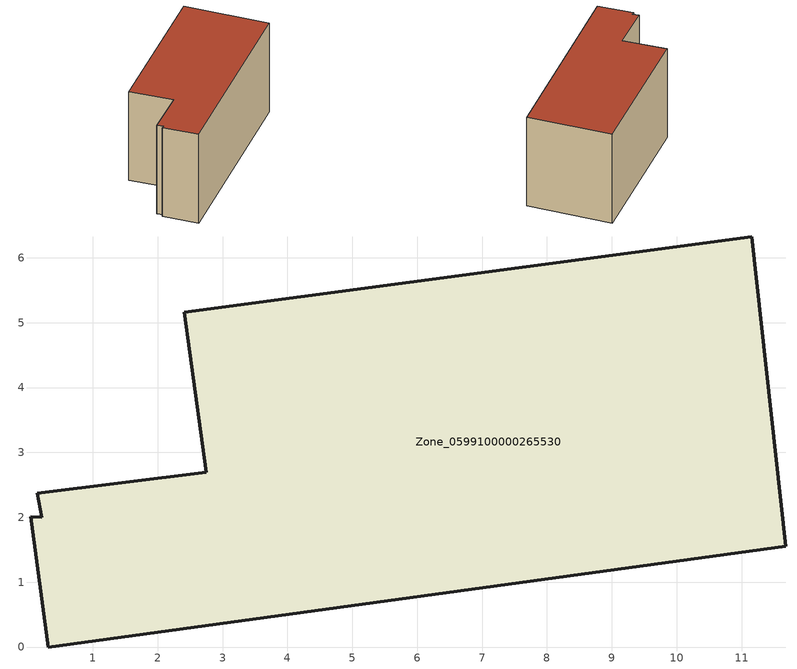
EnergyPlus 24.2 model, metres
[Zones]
Zone_0599100000265530
 floor ground (C_G): 0.21,2 0.14,2.37 2.75,2.69 2.41,5.16 11.16,6.32 11.68,1.55 0.31,0 0.05,2.01 z0.21
 wall outside (C_F): 0.31,0 11.68,1.55 11.16,6.32 2.41,5.16 2.75,2.69 0.14,2.37 0.21,2 0.05,2.01 0.31,0 z0.21:5.71
 roof outside (C_R): 0.14,2.37 0.21,2 0.05,2.01 0.31,0 11.68,1.55 11.16,6.32 2.41,5.16 2.75,2.69 z5.71
[BUILDING]
Pand.0599100000265530: North Axis=0; Terrain=City; Loads Convergence Tolerance Value=0.04; Temperature Convergence Tolerance Value=0.4; Solar Distribution=FullExterior; Maximum Number of Warmup Days=25; Minimum Number of Warmup Days=1
[Site:Location]
Rotterdam.The.Hague.AP_ZH_NLD Design_Conditions: Latitude=51.96; Longitude=4.45; Time Zone=1; Elevation=-4.5
[SITE:GROUNDTEMPERATURE:BUILDINGSURFACE]
18, 18, 18, 18, 18, 18, 18, 18, 18, 18, 18, 18
[MATERIAL] Thermal Absorptance=0.9; Solar Absorptance=0.7; Visible Absorptance=0.7
Name | Roughness | Thickness | Conductivity | Density | Specific Heat
G.TC.1946 | MediumSmooth | 0.15 | 1 | 540 | 1210
F.TC.1946 | Rough | 0.3 | 0.857143 | 1920 | 840
R.TC.1946 | MediumRough | 0.2 | 0.909091 | 1500 | 1000
[CONSTRUCTION]
C_G: G.TC.1946
C_F: F.TC.1946
C_R: R.TC.1946
[ZONE]
Zone_0599100000265530: Type=1; Multiplier=1; Ceiling Height=Autocalculate; Volume=Autocalculate; Floor Area=autocalculate; Part of Total Floor Area=Yes
[ZONEINFILTRATION:DESIGNFLOWRATE]
Infil_Zone_0599100000265530: Zone or ZoneList or Space or SpaceList=Zone_0599100000265530; Schedule=AlwaysOn; Design Flow Rate Calculation Method=Flow/Area; Flow Rate per Floor Area=0.003; Constant Term Coefficient=1; Temperature Term Coefficient=0; Velocity Term Coefficient=0; Velocity Squared Term Coefficient=0
[HVACTEMPLATE:ZONE:IDEALLOADSAIRSYSTEM]
Zone_0599100000265530: Maximum Heating Supply Air Temperature=50; Minimum Cooling Supply Air Temperature=13; Maximum Heating Supply Air Humidity Ratio=0.0156; Minimum Cooling Supply Air Humidity Ratio=0.0077; Heating Limit=NoLimit; Cooling Limit=NoLimit; Dehumidification Control Type=ConstantSensibleHeatRatio; Cooling Sensible Heat Ratio=0.7; Dehumidification Setpoint=60; Humidification Control Type=None; Humidification Setpoint=30; Outdoor Air Method=None; Outdoor Air Flow Rate per Person=0.00944; Outdoor Air Flow Rate per Zone Floor Area=0; Outdoor Air Flow Rate per Zone=0; Demand Controlled Ventilation Type=None; Outdoor Air Economizer Type=NoEconomizer; Heat Recovery Type=None; Sensible Heat Recovery Effectiveness=0.7; Latent Heat Recovery Effectiveness=0.65
[ZONECONTROL:THERMOSTAT]
ThermostatControl_Zone_0599100000265530: Zone or ZoneList=Zone_0599100000265530; Control Type Schedule=DualSetpointControlType; Control 1=Thermostat_Zone_0599100000265530; Temperature Difference Between Cutout And Setpoint=0
[THERMOSTATSETPOINT:DUALSETPOINT]
Thermostat_Zone_0599100000265530: Heating Setpoint Temperature Schedule=HeatingSetpoint_Zone_0599100000265530; Cooling Setpoint Temperature Schedule=CoolingSetpoint_Zone_0599100000265530
[SCHEDULE:COMPACT]
HeatingSetpoint_Zone_0599100000265530: Through: 12/31, For: AllDays, Until: 24:00, 21
CoolingSetpoint_Zone_0599100000265530: Through: 12/31, For: AllDays, Until: 24:00, 24
DualSetpointControlType: Through: 12/31, For: AllDays, Until: 24:00, 4
AlwaysOn: Through: 12/31, For: AllDays, Until: 24:00, 1
